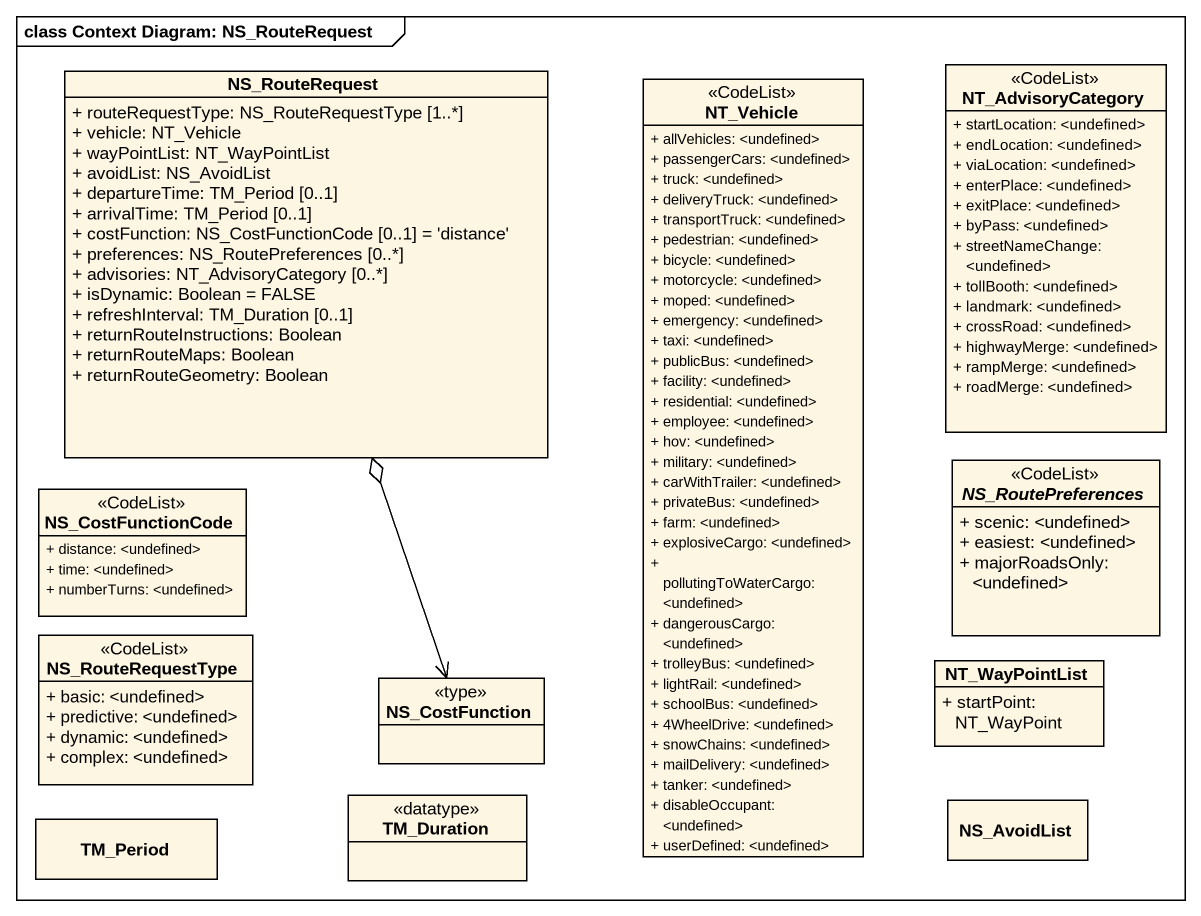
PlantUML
@startuml
mainframe class Context Diagram: NS_RouteRequest
hide circle
hide empty members
skinparam classAttributeIconSize 0
class NT_AdvisoryCategory <<CodeList>> {
  + startLocation: <undefined>
  + endLocation: <undefined>
  + viaLocation: <undefined>
  + enterPlace: <undefined>
  + exitPlace: <undefined>
  + byPass: <undefined>
  + streetNameChange: <undefined>
  + tollBooth: <undefined>
  + landmark: <undefined>
  + crossRoad: <undefined>
  + highwayMerge: <undefined>
  + rampMerge: <undefined>
  + roadMerge: <undefined>
}
class NS_RouteRequest {
  + routeRequestType: NS_RouteRequestType [1..*]
  + vehicle: NT_Vehicle
  + wayPointList: NT_WayPointList
  + avoidList: NS_AvoidList
  + departureTime: TM_Period [0..1]
  + arrivalTime: TM_Period [0..1]
  + costFunction: NS_CostFunctionCode [0..1] = 'distance'
  + preferences: NS_RoutePreferences [0..*]
  + advisories: NT_AdvisoryCategory [0..*]
  + isDynamic: Boolean = FALSE
  + refreshInterval: TM_Duration [0..1]
  + returnRouteInstructions: Boolean
  + returnRouteMaps: Boolean
  + returnRouteGeometry: Boolean
}
class NT_Vehicle <<CodeList>> {
  + allVehicles: <undefined>
  + passengerCars: <undefined>
  + truck: <undefined>
  + deliveryTruck: <undefined>
  + transportTruck: <undefined>
  + pedestrian: <undefined>
  + bicycle: <undefined>
  + motorcycle: <undefined>
  + moped: <undefined>
  + emergency: <undefined>
  + taxi: <undefined>
  + publicBus: <undefined>
  + facility: <undefined>
  + residential: <undefined>
  + employee: <undefined>
  + hov: <undefined>
  + military: <undefined>
  + carWithTrailer: <undefined>
  + privateBus: <undefined>
  + farm: <undefined>
  + explosiveCargo: <undefined>
  + pollutingToWaterCargo: <undefined>
  + dangerousCargo: <undefined>
  + trolleyBus: <undefined>
  + lightRail: <undefined>
  + schoolBus: <undefined>
  + 4WheelDrive: <undefined>
  + snowChains: <undefined>
  + mailDelivery: <undefined>
  + tanker: <undefined>
  + disableOccupant: <undefined>
  + userDefined: <undefined>
}
class NS_CostFunctionCode <<CodeList>> {
  + distance: <undefined>
  + time: <undefined>
  + numberTurns: <undefined>
}
abstract class NS_RoutePreferences <<CodeList>> {
  + scenic: <undefined>
  + easiest: <undefined>
  + majorRoadsOnly: <undefined>
}
class NS_RouteRequestType <<CodeList>> {
  + basic: <undefined>
  + predictive: <undefined>
  + dynamic: <undefined>
  + complex: <undefined>
}
class NS_CostFunction <<type>>
class NT_WayPointList {
  + startPoint: NT_WayPoint
}
class TM_Period
class TM_Duration <<datatype>>
class NS_AvoidList
NS_RouteRequest o--> NS_CostFunction
@enduml
